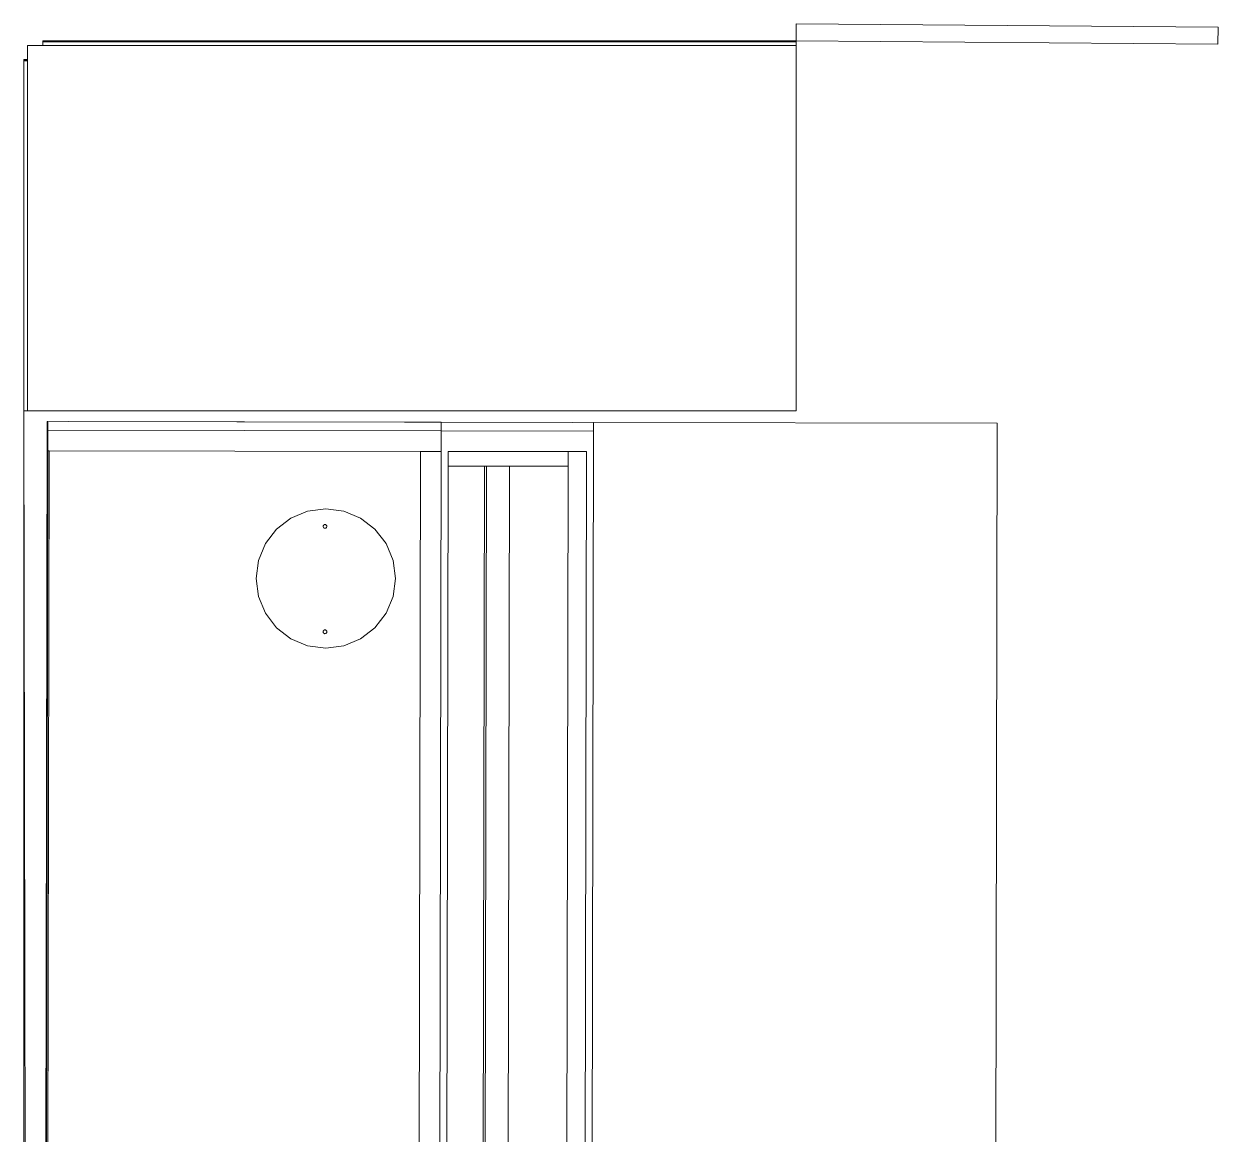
# Model space of a CAD drawing. Header units: millimetres. Extents: x 567392 to 582402, y 4512800 to 4518063.
# Drawn here: x 568968.8 to 569095.6, y 4513765.1 to 4513883 of the extents above; entities that cross this region are included whole.
import ezdxf

# ---------------------------------------------------------------- set-up
doc = ezdxf.new("R2010")
doc.units = ezdxf.units.MM
doc.layers.add('a_8', color=8, linetype='Continuous', lineweight=0)

# ---------------------------------------------------------------- blocks, each defined once
blk = doc.blocks.new('A$C4A613EE6')
for p, q in [((6339, -1151.9), (6335.6, -1599.9)), ((6357, -1152.1), (6339, -1151.9)), ((6357, -1152.1), (6353.6, -1600)), ((6759.6, -1386.5), (6758.8, -1815.1)), ((9250.7, -1391.1), (6759.6, -1386.5)), ((6353.6, -1600), (6335.6, -1599.9)), ((6353.6, -2400), (6353.6, -1600)), ((6353.9, -1600), (6353.6, -1600)), ((6353.9, -2400), (6353.9, -1600)), ((6354.2, -1600), (6353.9, -1600)), ((6354.2, -2400), (6354.2, -1600)), ((6354.5, -1600), (6354.2, -1600)), ((6354.5, -2400), (6354.5, -1600)), ((6354.7, -1600), (6354.5, -1600)), ((6354.7, -2400), (6354.7, -1600)), ((6358.7, -1600), (6354.7, -1600)), ((6358.7, -2400), (6358.7, -1600)), ((6746.7, -1600), (6358.7, -1600)), ((6746.7, -1600), (6746.7, -2416.1)), ((6758.5, -1976.9), (6758.8, -1815.1)), ((6758.8, -1815.1), (6768.2, -1815.1)), ((6767.9, -1976.9), (6768.2, -1815.1)), ((6768.2, -1815.1), (9228.2, -1819.6)), ((6789.9, -1822.7), (9218.8, -1827.2)), ((6789.9, -1822.7), (6789.9, -1842.2)), ((6757.8, -2372.2), (6758.8, -1837.5)), ((6789.7, -1969.4), (6789.9, -1842.2)), ((6789.9, -1842.2), (6805.5, -1842.2)), ((6805.4, -1904.4), (6805.5, -1842.2)), ((6805.5, -1842.2), (9203.2, -1846.6)), ((6805.3, -1928.8), (6805.4, -1904.4)), ((6805.4, -1904.4), (9203.1, -1908.9)), ((6805.3, -1931), (6805.2, -1969.4)), ((6805.3, -1928.8), (6805.3, -1931)), ((9203.1, -1933.3), (6805.3, -1928.8)), ((9203.1, -1935.4), (6805.3, -1931)), ((6757.8, -2394.5), (6758.5, -1976.9)), ((6758.5, -1976.9), (6767.9, -1976.9)), ((6767.1, -2394.5), (6767.9, -1976.9)), ((6767.9, -1976.9), (6789.7, -1977)), ((6789.7, -1977), (6789.6, -1998.8)), ((6805.2, -1969.4), (6789.7, -1969.4)), ((6789.7, -1977), (9218.5, -1981.5)), ((9203, -1973.9), (6805.2, -1969.4)), ((6789.6, -1998.8), (6788.9, -2393.2)), ((9218.5, -2003.3), (6789.6, -1998.8)), ((6905.5, -2028), (6887.6, -2035.4)), ((6924.6, -2025.5), (6905.5, -2028)), ((6943.8, -2028), (6924.6, -2025.5)), ((6961.6, -2035.4), (6943.8, -2028)), ((6887.6, -2035.4), (6872.3, -2047.2)), ((6977, -2047.2), (6961.6, -2035.4)), ((6872.3, -2047.2), (6860.6, -2062.5)), ((6988.7, -2062.5), (6977, -2047.2)), ((6860.6, -2062.5), (6853.2, -2080.4)), ((6996.1, -2080.4), (6988.7, -2062.5)), ((6853.2, -2080.4), (6850.6, -2099.5)), ((6998.6, -2099.5), (6996.1, -2080.4)), ((6850.6, -2099.5), (6853.2, -2118.7)), ((6867.3, -2099.8), (6867.5, -2099.3)), ((6867.3, -2100.3), (6867.3, -2099.8)), ((6867.3, -2100.8), (6867.3, -2100.3)), ((6867.5, -2101.3), (6867.3, -2100.8)), ((6867.5, -2099.3), (6867.9, -2098.9)), ((6867.9, -2101.7), (6867.5, -2101.3)), ((6867.9, -2098.9), (6868.3, -2098.6)), ((6868.3, -2102), (6867.9, -2101.7)), ((6868.3, -2098.6), (6868.7, -2098.4)), ((6868.7, -2102.2), (6868.3, -2102)), ((6868.7, -2098.4), (6869.3, -2098.3)), ((6869.3, -2102.3), (6868.7, -2102.2)), ((6869.3, -2098.3), (6869.8, -2098.4)), ((6869.8, -2102.2), (6869.3, -2102.3)), ((6869.8, -2098.4), (6870.3, -2098.6)), ((6870.3, -2102), (6869.8, -2102.2)), ((6870.3, -2098.6), (6870.7, -2098.9)), ((6870.7, -2101.7), (6870.3, -2102)), ((6870.7, -2098.9), (6871, -2099.3)), ((6871, -2101.3), (6870.7, -2101.7)), ((6871, -2099.3), (6871.2, -2099.8)), ((6871.2, -2100.8), (6871, -2101.3)), ((6871.2, -2099.8), (6871.3, -2100.3)), ((6871.3, -2100.3), (6871.2, -2100.8)), ((6979.3, -2099.8), (6979.5, -2099.3)), ((6979.3, -2100.3), (6979.3, -2099.8)), ((6979.3, -2100.8), (6979.3, -2100.3)), ((6979.5, -2101.3), (6979.3, -2100.8)), ((6979.5, -2099.3), (6979.9, -2098.9)), ((6979.9, -2101.7), (6979.5, -2101.3)), ((6979.9, -2098.9), (6980.3, -2098.6)), ((6980.3, -2102), (6979.9, -2101.7)), ((6980.3, -2098.6), (6980.7, -2098.4)), ((6980.7, -2102.2), (6980.3, -2102)), ((6980.7, -2098.4), (6981.3, -2098.3)), ((6981.3, -2102.3), (6980.7, -2102.2)), ((6981.3, -2098.3), (6981.8, -2098.4)), ((6981.8, -2102.2), (6981.3, -2102.3)), ((6981.8, -2098.4), (6982.3, -2098.6)), ((6982.3, -2102), (6981.8, -2102.2)), ((6982.3, -2098.6), (6982.7, -2098.9)), ((6982.7, -2101.7), (6982.3, -2102)), ((6982.7, -2098.9), (6983, -2099.3)), ((6983, -2101.3), (6982.7, -2101.7)), ((6983, -2099.3), (6983.2, -2099.8)), ((6983.2, -2100.8), (6983, -2101.3)), ((6983.2, -2099.8), (6983.3, -2100.3)), ((6983.3, -2100.3), (6983.2, -2100.8)), ((6996.1, -2118.7), (6998.6, -2099.5)), ((6853.2, -2118.7), (6860.6, -2136.5)), ((6988.7, -2136.5), (6996.1, -2118.7)), ((6860.6, -2136.5), (6872.3, -2151.8)), ((6977, -2151.8), (6988.7, -2136.5)), ((6872.3, -2151.8), (6887.6, -2163.6)), ((6961.6, -2163.6), (6977, -2151.8)), ((6887.6, -2163.6), (6905.5, -2171)), ((6943.8, -2171), (6961.6, -2163.6)), ((6905.5, -2171), (6924.6, -2173.5)), ((6924.6, -2173.5), (6943.8, -2171)), ((6757.8, -2394.5), (6757.8, -2395.4)), ((6757.8, -2394.5), (6767.1, -2394.5)), ((6757.8, -2395.4), (9248.9, -2400)), ((6767.1, -2394.5), (6788.9, -2394.6)), ((9217.8, -2397.7), (6788.9, -2393.2)), ((6788.9, -2393.2), (6788.9, -2394.6)), ((6788.9, -2394.6), (9217.8, -2399.1)), ((6353.9, -2400), (6353.6, -2400)), ((6354.2, -2400), (6353.9, -2400)), ((6354.5, -2400), (6354.2, -2400)), ((6354.7, -2400), (6354.5, -2400)), ((6358.7, -2400), (6354.7, -2400)), ((6358.7, -2400), (6358.7, -2416.1)), ((6358.7, -2416.1), (6373.6, -2416.1)), ((6373.6, -2416.1), (6373.6, -2420)), ((6373.6, -2416.1), (6373.9, -2416.1)), ((6373.9, -2420), (6373.6, -2420)), ((6373.9, -2416.1), (6373.9, -2420)), ((6373.9, -2416.1), (6374.2, -2416.1)), ((6374.2, -2420), (6373.9, -2420)), ((6374.2, -2416.1), (6374.2, -2420)), ((6374.2, -2416.1), (6374.5, -2416.1)), ((6374.5, -2420), (6374.2, -2420)), ((6374.5, -2416.1), (6374.5, -2420)), ((6374.5, -2416.1), (6374.7, -2416.1)), ((6374.7, -2420), (6374.5, -2420)), ((6374.7, -2416.1), (6374.7, -2420)), ((6374.7, -2416.1), (6746.7, -2416.1)), ((6746.7, -2420), (6374.7, -2420)), ((6746.7, -2420), (9259.7, -2416.1)), ((6746.7, -2416.1), (6746.7, -2420)), ((9146.7, -2420), (6746.7, -2420))]:
    blk.add_line(p, q)

msp = doc.modelspace()

# ---------------------------------------------------------------- block references
at = {"layer": 'a_8', "xscale": 0.09999999999999998, "yscale": 0.09999999999999998, "zscale": 0.09999999999999998, "rotation": 270}
msp.add_blockref('A$C4A613EE6', (569210.802, 4514516.52), dxfattribs=at)

doc.saveas('drawing.dxf')
